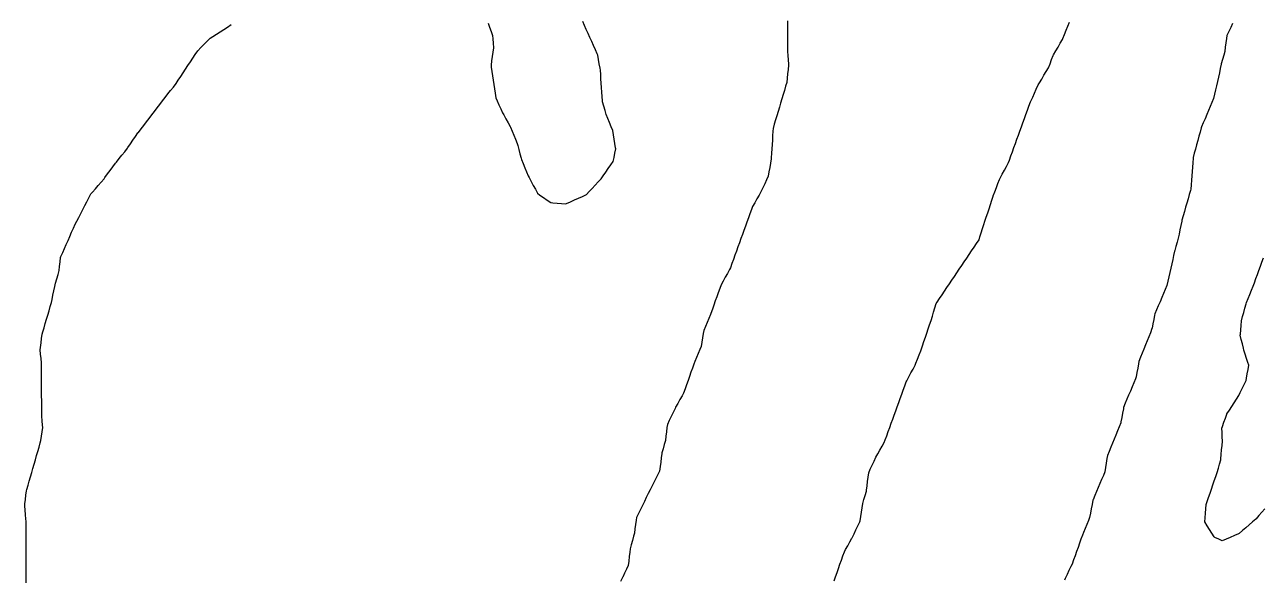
# Model space of a CAD drawing. Header units: millimetres. Extents: x 230 to 3347, y 514 to 5196.
# Drawn here: x 1749.3 to 2030.4, y 1496 to 1621.7 of the extents above; entities that cross this region are included whole.
import ezdxf

# ---------------------------------------------------------------- set-up
doc = ezdxf.new("R2010")
doc.units = ezdxf.units.MM
for name, color, linetype in [('ALL_HOLES', 1, 'Continuous'), ('OUTLINE_ISLAND_01_HOLE_01', 1, 'Continuous'), ('OUTLINE_ISLAND_01_HOLE_05', 1, 'Continuous'), ('OUTLINE_ISLAND_01_HOLE_06', 1, 'Continuous')]:
    doc.layers.add(name, color=color, linetype=linetype)

msp = doc.modelspace()

# ---------------------------------------------------------------- linework, layer by layer
at = {"layer": 'ALL_HOLES'}
for points in [[(1854.4531, 1622.096), (1854.7909, 1621.1548), (1855.1287, 1620.2136), (1855.4665, 1619.2723), (1855.5168, 1618.5128), (1855.583, 1617.515), (1855.6491, 1616.5172), (1855.649, 1616.5163), (1855.5162, 1615.5252), (1855.3835, 1614.534), (1855.2508, 1613.5429), (1855.118, 1612.5517), (1855.1805, 1612.12), (1855.3236, 1611.1303), (1855.4667, 1610.1406), (1855.6098, 1609.1508), (1855.7529, 1608.1611), (1855.8961, 1607.1714), (1856.0392, 1606.1817), (1856.1823, 1605.192), (1856.4897, 1604.515), (1856.903, 1603.6044), (1857.3164, 1602.6938), (1857.7297, 1601.7833), (1858.0186, 1601.2675), (1858.5074, 1600.3951), (1858.9961, 1599.5227), (1859.4849, 1598.6503), (1859.5312, 1598.5382), (1859.9128, 1597.614), (1860.2945, 1596.6897), (1860.6762, 1595.7654), (1861.0579, 1594.8411), (1861.1772, 1594.3808), (1861.4281, 1593.4128), (1861.679, 1592.4448), (1861.93, 1591.4768), (1862.0553, 1591.1708), (1862.4343, 1590.2455), (1862.8133, 1589.3201), (1863.1923, 1588.3947), (1863.5713, 1587.4693), (1863.7845, 1587.0665), (1864.2522, 1586.1826), (1864.72, 1585.2987), (1865.1877, 1584.4148), (1865.6554, 1583.531), (1866.2334, 1583.127), (1867.0531, 1582.5541), (1867.8727, 1581.9812), (1868.6924, 1581.4084), (1869.1297, 1581.3758), (1870.127, 1581.3016), (1871.1242, 1581.2275), (1872.1215, 1581.1533), (1872.2157, 1581.1952), (1873.1293, 1581.6017), (1874.0429, 1582.0083), (1874.9565, 1582.4149), (1875.8701, 1582.8214), (1876.7838, 1583.228), (1877.3917, 1583.8857), (1878.0705, 1584.6201), (1878.7492, 1585.3544), (1879.428, 1586.0888), (1880.1068, 1586.8231), (1880.5706, 1587.4822), (1881.1462, 1588.2999), (1881.7217, 1589.1177), (1882.2973, 1589.9355), (1882.8728, 1590.7532), (1883.0519, 1591.643), (1883.2491, 1592.6233), (1883.4464, 1593.6037), (1883.4095, 1593.833), (1883.2507, 1594.8203), (1883.0919, 1595.8077), (1882.9331, 1596.795), (1882.7743, 1597.7823), (1882.4261, 1598.6093), (1882.038, 1599.5309), (1881.6499, 1600.4526), (1881.2618, 1601.3742), (1880.9969, 1602.297), (1880.7209, 1603.2581), (1880.4449, 1604.2193), (1880.4274, 1604.4708), (1880.3578, 1605.4683), (1880.2882, 1606.4659), (1880.2186, 1607.4635), (1880.149, 1608.4611), (1880.0794, 1609.4586), (1880.0098, 1610.4562), (1879.9403, 1611.4538), (1879.8613, 1611.9065), (1879.6894, 1612.8916), (1879.5175, 1613.8767), (1879.3456, 1614.8618), (1879.2094, 1615.1641), (1878.7987, 1616.0759), (1878.388, 1616.9876), (1877.9773, 1617.8994), (1877.5666, 1618.8112), (1877.1559, 1619.723), (1876.7452, 1620.6347), (1876.3345, 1621.5465), (1875.9238, 1622.4583)], [(1922.3882, 1622.6505), (1922.3897, 1621.6505), (1922.3911, 1620.6505), (1922.3926, 1619.6505), (1922.394, 1618.6505), (1922.3955, 1617.6505), (1922.3969, 1616.6505), (1922.3983, 1615.6505), (1922.478, 1614.7843), (1922.5695, 1613.7885), (1922.661, 1612.7927), (1922.6415, 1612.5967), (1922.5426, 1611.6016), (1922.4436, 1610.6065), (1922.3446, 1609.6115), (1922.2457, 1608.6164), (1922.0028, 1607.8034), (1921.7165, 1606.8453), (1921.4303, 1605.8871), (1921.144, 1604.929), (1920.8578, 1603.9708), (1920.5715, 1603.0126), (1920.2853, 1602.0545), (1919.999, 1601.0963), (1919.7127, 1600.1382), (1919.4265, 1599.18), (1919.1402, 1598.2219), (1919.1021, 1597.5761), (1919.0431, 1596.5778), (1918.9841, 1595.5795), (1918.9251, 1594.5813), (1918.8661, 1593.583), (1918.8071, 1592.5848), (1918.7481, 1591.5865), (1918.7083, 1591.3488), (1918.5434, 1590.3625), (1918.3784, 1589.3762), (1918.2135, 1588.3899), (1918.0485, 1587.4036), (1917.6688, 1586.5913), (1917.2453, 1585.6854), (1916.8218, 1584.7795), (1916.3982, 1583.8737), (1915.9582, 1583.0997), (1915.4639, 1582.2304), (1914.9696, 1581.3611), (1914.4754, 1580.4918), (1914.2316, 1579.8162), (1913.8923, 1578.8755), (1913.5529, 1577.9349), (1913.2136, 1576.9942), (1912.8742, 1576.0536), (1912.5349, 1575.1129), (1912.1956, 1574.1722), (1911.8562, 1573.2316), (1911.5169, 1572.2909), (1911.1775, 1571.3502), (1910.8382, 1570.4096), (1910.4988, 1569.4689), (1910.1595, 1568.5283), (1909.8201, 1567.5876), (1909.4808, 1566.6469), (1909.2615, 1566.2443), (1908.783, 1565.3662), (1908.3046, 1564.4881), (1907.8262, 1563.61), (1907.3478, 1562.7318), (1907.0557, 1561.9214), (1906.7167, 1560.9806), (1906.3778, 1560.0398), (1906.0388, 1559.099), (1905.6998, 1558.1582), (1905.3608, 1557.2174), (1905.0218, 1556.2766), (1904.9319, 1556.0611), (1904.547, 1555.1381), (1904.1621, 1554.2151), (1903.7772, 1553.2922), (1903.3923, 1552.3692), (1903.2885, 1551.7473), (1903.1237, 1550.761), (1902.959, 1549.7746), (1902.7943, 1548.7883), (1902.5261, 1548.1324), (1902.1477, 1547.2068), (1901.7692, 1546.2812), (1901.3908, 1545.3556), (1901.1919, 1544.8029), (1900.8534, 1543.862), (1900.5148, 1542.921), (1900.1763, 1541.9801), (1899.8377, 1541.0391), (1899.4992, 1540.0982), (1899.1606, 1539.1572), (1898.8221, 1538.2163), (1898.4902, 1537.6183), (1898.0049, 1536.7439), (1897.5197, 1535.8696), (1897.0344, 1534.9952), (1896.8987, 1534.717), (1896.4604, 1533.8182), (1896.022, 1532.9194), (1895.5837, 1532.0206), (1895.1453, 1531.1218), (1895.059, 1530.4136), (1894.9379, 1529.421), (1894.8169, 1528.4283), (1894.6959, 1527.4357), (1894.4521, 1526.5688), (1894.1813, 1525.6062), (1893.9106, 1524.6435), (1893.8932, 1524.511), (1893.7635, 1523.5194), (1893.6338, 1522.5279), (1893.5041, 1521.5363), (1893.3744, 1520.5448), (1893.0462, 1519.887), (1892.5999, 1518.9921), (1892.1535, 1518.0972), (1891.7072, 1517.2024), (1891.2608, 1516.3075), (1890.8145, 1515.4127), (1890.3681, 1514.5178), (1889.9218, 1513.623), (1889.4754, 1512.7281), (1889.0291, 1511.8332), (1888.5827, 1510.9384), (1888.1364, 1510.0435), (1888.0563, 1509.4325), (1887.9263, 1508.4409), (1887.7964, 1507.4494), (1887.6665, 1506.4579), (1887.4781, 1505.7708), (1887.2137, 1504.8064), (1886.9493, 1503.842), (1886.6848, 1502.8776), (1886.6046, 1502.1224), (1886.4989, 1501.128), (1886.3933, 1500.1335), (1886.2876, 1499.1391), (1885.8683, 1498.2546), (1885.44, 1497.3509), (1885.0117, 1496.4473), (1884.9865, 1496.4016), (1884.5029, 1495.5263)], [(1932.9905, 1495.6409), (1933.3278, 1496.5823), (1933.6651, 1497.5237), (1934.0024, 1498.4651), (1934.3396, 1499.4065), (1934.6769, 1500.3479), (1935.0142, 1501.2893), (1935.3515, 1502.2307), (1935.6207, 1502.7209), (1936.1019, 1503.5975), (1936.5831, 1504.4741), (1937.0644, 1505.3507), (1937.0917, 1505.4065), (1937.5317, 1506.3045), (1937.9717, 1507.2025), (1938.4117, 1508.1005), (1938.8516, 1508.9985), (1938.8863, 1509.2144), (1939.045, 1510.2018), (1939.2037, 1511.1891), (1939.3624, 1512.1764), (1939.5211, 1513.1637), (1939.7763, 1514.0636), (1940.049, 1515.0257), (1940.3218, 1515.9878), (1940.3477, 1516.1888), (1940.4755, 1517.1806), (1940.6033, 1518.1724), (1940.7311, 1519.1642), (1940.8588, 1520.156), (1941.2264, 1520.9477), (1941.6474, 1521.8548), (1942.0684, 1522.7618), (1942.4895, 1523.6689), (1942.9064, 1524.4037), (1943.3999, 1525.2735), (1943.8933, 1526.1433), (1944.3868, 1527.0131), (1944.6003, 1527.6033), (1944.9406, 1528.5437), (1945.2809, 1529.484), (1945.6211, 1530.4243), (1945.9614, 1531.3646), (1946.3017, 1532.305), (1946.6419, 1533.2453), (1946.9822, 1534.1856), (1947.3225, 1535.126), (1947.6627, 1536.0663), (1948.003, 1537.0066), (1948.3433, 1537.9469), (1948.6835, 1538.8873), (1949.0238, 1539.8276), (1949.3641, 1540.7679), (1949.496, 1541.0134), (1949.9695, 1541.8942), (1950.4431, 1542.775), (1950.9166, 1543.6557), (1951.3901, 1544.5365), (1951.5765, 1545.0045), (1951.9465, 1545.9336), (1952.3165, 1546.8626), (1952.6865, 1547.7916), (1952.7625, 1548.0157), (1953.0838, 1548.9627), (1953.405, 1549.9097), (1953.7263, 1550.8567), (1954.0476, 1551.8037), (1954.3688, 1552.7507), (1954.6901, 1553.6977), (1955.0114, 1554.6446), (1955.0222, 1554.6811), (1955.3067, 1555.6398), (1955.5911, 1556.5985), (1955.8756, 1557.5572), (1956.16, 1558.5159), (1956.3886, 1558.8545), (1956.9483, 1559.6832), (1957.5079, 1560.512), (1958.0675, 1561.3407), (1958.6271, 1562.1695), (1959.1868, 1562.9982), (1959.7464, 1563.827), (1960.306, 1564.6557), (1960.8656, 1565.4845), (1961.4252, 1566.3132), (1961.9849, 1567.142), (1962.5445, 1567.9707), (1963.1041, 1568.7995), (1963.6637, 1569.6282), (1964.2233, 1570.4569), (1964.783, 1571.2857), (1965.3426, 1572.1144), (1965.9022, 1572.9432), (1966.1102, 1573.611), (1966.4075, 1574.5658), (1966.7049, 1575.5205), (1967.0022, 1576.4753), (1967.2371, 1577.1815), (1967.5527, 1578.1304), (1967.8683, 1579.0793), (1968.1839, 1580.0282), (1968.4995, 1580.9771), (1968.815, 1581.926), (1969.1306, 1582.8749), (1969.1488, 1582.9237), (1969.4967, 1583.8613), (1969.8446, 1584.7988), (1970.1926, 1585.7363), (1970.5405, 1586.6738), (1970.6977, 1586.9644), (1971.1737, 1587.8439), (1971.6497, 1588.7233), (1972.1256, 1589.6028), (1972.6016, 1590.4823), (1972.8076, 1591.052), (1973.1476, 1591.9925), (1973.4876, 1592.9329), (1973.8276, 1593.8733), (1974.1676, 1594.8137), (1974.5077, 1595.7541), (1974.8477, 1596.6946), (1975.1877, 1597.635), (1975.5277, 1598.5754), (1975.8677, 1599.5158), (1976.2077, 1600.4562), (1976.5478, 1601.3967), (1976.8878, 1602.3371), (1977.2278, 1603.2775), (1977.5678, 1604.2179), (1977.6651, 1604.4309), (1978.0805, 1605.3405), (1978.496, 1606.2501), (1978.9114, 1607.1597), (1979.3269, 1608.0693), (1979.6182, 1608.5526), (1980.1343, 1609.4091), (1980.6505, 1610.2656), (1981.1667, 1611.1221), (1981.6828, 1611.9786), (1982.0336, 1612.8972), (1982.3903, 1613.8314), (1982.747, 1614.7657), (1982.8431, 1614.9321), (1983.343, 1615.7981), (1983.843, 1616.6642), (1984.3429, 1617.5303), (1984.8429, 1618.3963), (1984.9373, 1618.6257), (1985.3178, 1619.5504), (1985.6984, 1620.4752), (1986.079, 1621.3999), (1986.4595, 1622.3247)], [(1749.5556, 1495.1828), (1749.5558, 1496.1828), (1749.556, 1497.1828), (1749.5563, 1498.1828), (1749.5565, 1499.1828), (1749.5568, 1500.1828), (1749.557, 1501.1828), (1749.5572, 1502.1828), (1749.5575, 1503.1828), (1749.5577, 1504.1828), (1749.5579, 1505.1828), (1749.5582, 1506.1828), (1749.5584, 1507.1828), (1749.5587, 1508.1828), (1749.5589, 1509.1828), (1749.519, 1509.6638), (1749.4363, 1510.6603), (1749.3535, 1511.6569), (1749.2708, 1512.6535), (1749.3177, 1513.0748), (1749.4282, 1514.0687), (1749.5388, 1515.0626), (1749.6493, 1516.0564), (1749.7321, 1516.3419), (1750.0104, 1517.3024), (1750.2888, 1518.2629), (1750.5671, 1519.2234), (1750.8455, 1520.1839), (1751.1238, 1521.1443), (1751.4021, 1522.1048), (1751.6805, 1523.0653), (1751.9588, 1524.0258), (1752.2372, 1524.9863), (1752.5155, 1525.9467), (1752.7939, 1526.9072), (1752.8806, 1527.453), (1753.0374, 1528.4407), (1753.1943, 1529.4283), (1753.3512, 1530.4159), (1753.3149, 1530.9607), (1753.2484, 1531.9585), (1753.182, 1532.9563), (1753.1155, 1533.9541), (1753.114, 1534.5157), (1753.1114, 1535.5157), (1753.1088, 1536.5157), (1753.1061, 1537.5157), (1753.1035, 1538.5157), (1753.1008, 1539.5157), (1753.0982, 1540.5157), (1753.0955, 1541.5157), (1753.0929, 1542.5157), (1753.0902, 1543.5156), (1753.0876, 1544.5156), (1753.0419, 1545.0558), (1752.9576, 1546.0522), (1752.8734, 1547.0486), (1752.7891, 1548.0451), (1752.8521, 1548.5841), (1752.9681, 1549.5773), (1753.0841, 1550.5705), (1753.2001, 1551.5638), (1753.352, 1552.0741), (1753.6373, 1553.0326), (1753.9225, 1553.991), (1754.2078, 1554.9495), (1754.493, 1555.9079), (1754.7783, 1556.8664), (1755.0635, 1557.8248), (1755.3487, 1558.7833), (1755.4828, 1559.4574), (1755.6779, 1560.4382), (1755.873, 1561.419), (1756.0681, 1562.3998), (1756.2804, 1563.1561), (1756.5508, 1564.1188), (1756.8211, 1565.0816), (1757.0915, 1566.0444), (1757.1814, 1566.9431), (1757.2809, 1567.9381), (1757.3804, 1568.9332), (1757.4872, 1569.1753), (1757.8905, 1570.0903), (1758.2939, 1571.0053), (1758.6973, 1571.9204), (1759.1007, 1572.8354), (1759.5041, 1573.7504), (1759.9075, 1574.6655), (1760.3109, 1575.5805), (1760.7142, 1576.4955), (1761.0633, 1577.1652), (1761.5255, 1578.052), (1761.9878, 1578.9388), (1762.45, 1579.8255), (1762.9122, 1580.7123), (1763.3744, 1581.5991), (1763.8366, 1582.4858), (1764.2988, 1583.3726), (1764.6569, 1583.7862), (1765.3113, 1584.5423), (1765.9658, 1585.2984), (1766.6202, 1586.0545), (1767.2747, 1586.8106), (1767.4819, 1587.0933), (1768.073, 1587.9), (1768.6641, 1588.7066), (1769.2551, 1589.5132), (1769.8462, 1590.3198), (1770.0766, 1590.6079), (1770.7012, 1591.3888), (1771.3258, 1592.1697), (1771.9505, 1592.9507), (1772.5751, 1593.7316), (1772.6884, 1593.8966), (1773.2544, 1594.721), (1773.8205, 1595.5453), (1774.3866, 1596.3697), (1774.9527, 1597.194), (1775.0526, 1597.3235), (1775.6638, 1598.1149), (1776.275, 1598.9064), (1776.8862, 1599.6979), (1777.4974, 1600.4894), (1778.1085, 1601.2809), (1778.7197, 1602.0724), (1779.3309, 1602.8638), (1779.9421, 1603.6553), (1780.5533, 1604.4468), (1781.1645, 1605.2383), (1781.7757, 1606.0298), (1782.3869, 1606.8213), (1782.9981, 1607.6128), (1783.6093, 1608.4042), (1784.1174, 1609.1742), (1784.6683, 1610.0088), (1785.2192, 1610.8433), (1785.77, 1611.6779), (1786.3209, 1612.5125), (1786.8718, 1613.3471), (1787.4226, 1614.1817), (1787.9735, 1615.0163), (1788.5244, 1615.8509), (1789.2268, 1616.5538), (1789.9337, 1617.2611), (1790.6405, 1617.9684), (1791.3474, 1618.6758), (1791.9469, 1619.0594), (1792.7892, 1619.5984), (1793.6315, 1620.1374), (1794.4738, 1620.6765), (1795.3161, 1621.2155), (1796.1584, 1621.7545)], [(2023.4809, 1621.9989), (2023.0334, 1621.1047), (2022.5859, 1620.2104), (2022.1383, 1619.3161), (2022.0523, 1618.6218), (2021.9293, 1617.6294), (2021.8063, 1616.637), (2021.6833, 1615.6445), (2021.4473, 1614.8022), (2021.1775, 1613.8393), (2020.9076, 1612.8763), (2020.8898, 1612.7957), (2020.6734, 1611.8194), (2020.457, 1610.8431), (2020.2407, 1609.8668), (2020.0243, 1608.8905), (2019.8079, 1607.9142), (2019.5916, 1606.9379), (2019.3752, 1605.9615), (2019.1588, 1604.9852), (2018.7849, 1604.1099), (2018.392, 1603.1903), (2017.9992, 1602.2707), (2017.6063, 1601.3511), (2017.2135, 1600.4315), (2016.8206, 1599.5119), (2016.4278, 1598.5923), (2016.3666, 1598.3713), (2016.0996, 1597.4076), (2015.8327, 1596.4439), (2015.5657, 1595.4802), (2015.2988, 1594.5165), (2015.0318, 1593.5527), (2014.7649, 1592.589), (2014.498, 1591.6253), (2014.4857, 1591.4522), (2014.415, 1590.4547), (2014.3442, 1589.4572), (2014.2735, 1588.4597), (2014.2028, 1587.4622), (2014.1321, 1586.4647), (2014.0614, 1585.4672), (2013.9907, 1584.4697), (2013.9068, 1584.1788), (2013.63, 1583.2179), (2013.3532, 1582.257), (2013.0763, 1581.296), (2012.7995, 1580.3351), (2012.5226, 1579.3742), (2012.2458, 1578.4133), (2011.969, 1577.4524), (2011.9208, 1577.22), (2011.7178, 1576.2408), (2011.5149, 1575.2616), (2011.3119, 1574.2824), (2011.109, 1573.3032), (2010.8673, 1572.4501), (2010.5947, 1571.488), (2010.3221, 1570.5259), (2010.2993, 1570.4232), (2010.0828, 1569.4469), (2009.8662, 1568.4707), (2009.6497, 1567.4944), (2009.4332, 1566.5181), (2009.2167, 1565.5418), (2009.0001, 1564.5656), (2008.7836, 1563.5893), (2008.5671, 1562.613), (2008.1743, 1561.6965), (2007.7805, 1560.7774), (2007.3866, 1559.8582), (2006.9927, 1558.939), (2006.5989, 1558.0199), (2006.205, 1557.1007), (2005.8111, 1556.1815), (2005.7528, 1555.8679), (2005.5701, 1554.8847), (2005.3873, 1553.9016), (2005.2046, 1552.9184), (2005.1693, 1552.8307), (2004.7969, 1551.9027), (2004.4244, 1550.9747), (2004.0519, 1550.0466), (2003.6794, 1549.1186), (2003.3069, 1548.1905), (2002.9344, 1547.2625), (2002.5619, 1546.3345), (2002.1894, 1545.4064), (2002.0994, 1544.8805), (2001.9307, 1543.8948), (2001.762, 1542.9091), (2001.5934, 1541.9235), (2001.3968, 1541.4466), (2001.0156, 1540.5221), (2000.6345, 1539.5975), (2000.2534, 1538.673), (1999.8722, 1537.7485), (1999.4911, 1536.824), (1999.11, 1535.8995), (1998.7288, 1534.9749), (1998.6631, 1534.6119), (1998.4849, 1533.6279), (1998.3067, 1532.644), (1998.1284, 1531.66), (1998.0568, 1531.4825), (1997.6827, 1530.5552), (1997.3085, 1529.6278), (1996.9343, 1528.7004), (1996.5602, 1527.7731), (1996.186, 1526.8457), (1995.8118, 1525.9184), (1995.4376, 1524.991), (1995.0635, 1524.0636), (1994.9485, 1523.3468), (1994.7902, 1522.3594), (1994.6319, 1521.3721), (1994.4735, 1520.3847), (1994.1232, 1519.5598), (1993.7322, 1518.6394), (1993.3413, 1517.719), (1992.9504, 1516.7986), (1992.5594, 1515.8782), (1992.1685, 1514.9578), (1991.7775, 1514.0374), (1991.7545, 1513.9194), (1991.5626, 1512.938), (1991.3708, 1511.9566), (1991.1789, 1510.9752), (1990.9871, 1509.9937), (1990.7209, 1509.3454), (1990.341, 1508.4204), (1989.9611, 1507.4953), (1989.5813, 1506.5703), (1989.3881, 1506.0337), (1989.0494, 1505.0928), (1988.7106, 1504.1519), (1988.3719, 1503.211), (1988.0332, 1502.2701), (1987.6945, 1501.3292), (1987.3558, 1500.3884), (1987.017, 1499.4475), (1986.7423, 1498.8583), (1986.3198, 1497.952), (1985.8972, 1497.0457), (1985.4746, 1496.1394), (1985.2719, 1495.8007)], [(2030.7585, 1511.992), (2030.1078, 1511.2327), (2029.4571, 1510.4734), (2028.8063, 1509.7141), (2028.7333, 1509.6504), (2027.9792, 1508.9936), (2027.2252, 1508.3367), (2026.4712, 1507.6799), (2025.7171, 1507.0231), (2024.9631, 1506.3662), (2024.7847, 1506.2896), (2023.866, 1505.8947), (2022.9473, 1505.4998), (2022.0285, 1505.1049), (2021.1098, 1504.71), (2020.3129, 1505.0743), (2019.4034, 1505.49), (2019.314, 1505.6294), (2018.7739, 1506.471), (2018.2338, 1507.3126), (2017.6937, 1508.1542), (2017.1536, 1508.9958), (2017.225, 1509.9545), (2017.2992, 1510.9518), (2017.3735, 1511.949), (2017.4478, 1512.9462), (2017.6827, 1513.6246), (2018.0099, 1514.5696), (2018.3372, 1515.5145), (2018.6644, 1516.4595), (2018.9917, 1517.4044), (2019.3189, 1518.3493), (2019.6462, 1519.2943), (2019.9734, 1520.2392), (2020.2363, 1521.1569), (2020.5116, 1522.1183), (2020.787, 1523.0796), (2020.8082, 1523.3194), (2020.8965, 1524.3155), (2020.9847, 1525.3116), (2021.0729, 1526.3077), (2021.1612, 1527.3038), (2021.1164, 1528.2695), (2021.0701, 1529.2684), (2021.0238, 1530.2674), (2021.16, 1530.6461), (2021.4986, 1531.587), (2021.8372, 1532.5279), (2022.1758, 1533.4689), (2022.1863, 1533.4853), (2022.7258, 1534.3273), (2023.2654, 1535.1692), (2023.8049, 1536.0112), (2024.3444, 1536.8532), (2024.8839, 1537.6951), (2025.2049, 1538.3555), (2025.642, 1539.2549), (2026.0791, 1540.1543), (2026.5163, 1541.0538), (2026.6146, 1541.6087), (2026.7891, 1542.5934), (2026.9636, 1543.5781), (2027.138, 1544.5627), (2026.9591, 1545.1173), (2026.652, 1546.0689), (2026.3448, 1547.0206), (2026.0377, 1547.9723), (2025.9302, 1548.4037), (2025.6885, 1549.374), (2025.4468, 1550.3444), (2025.2051, 1551.3147), (2025.2253, 1551.5787), (2025.302, 1552.5757), (2025.3787, 1553.5728), (2025.4554, 1554.5698), (2025.4584, 1554.5808), (2025.7256, 1555.5444), (2025.9929, 1556.5081), (2026.2601, 1557.4717), (2026.5274, 1558.4353), (2026.6505, 1558.7392), (2027.026, 1559.6661), (2027.4015, 1560.5929), (2027.7769, 1561.5197), (2028.1524, 1562.4466), (2028.4301, 1563.2218), (2028.7674, 1564.1632), (2029.1046, 1565.1047), (2029.4419, 1566.0461), (2029.7791, 1566.9875), (2030.1163, 1567.9289), (2030.4536, 1568.8703)]]:
    msp.add_lwpolyline(points, dxfattribs=at)
at = {"layer": 'OUTLINE_ISLAND_01_HOLE_01'}
for points in [[(1932.9905, 1495.6409), (1933.3278, 1496.5823), (1933.6651, 1497.5237), (1934.0024, 1498.4651), (1934.3396, 1499.4065), (1934.6769, 1500.3479), (1935.0142, 1501.2893), (1935.3515, 1502.2307), (1935.6207, 1502.7209), (1936.1019, 1503.5975), (1936.5831, 1504.4741), (1937.0644, 1505.3507), (1937.0917, 1505.4065), (1937.5317, 1506.3045), (1937.9717, 1507.2025), (1938.4117, 1508.1005), (1938.8516, 1508.9985), (1938.8863, 1509.2144), (1939.045, 1510.2018), (1939.2037, 1511.1891), (1939.3624, 1512.1764), (1939.5211, 1513.1637), (1939.7763, 1514.0636), (1940.049, 1515.0257), (1940.3218, 1515.9878), (1940.3477, 1516.1888), (1940.4755, 1517.1806), (1940.6033, 1518.1724), (1940.7311, 1519.1642), (1940.8588, 1520.156), (1941.2264, 1520.9477), (1941.6474, 1521.8548), (1942.0684, 1522.7618), (1942.4895, 1523.6689), (1942.9064, 1524.4037), (1943.3999, 1525.2735), (1943.8933, 1526.1433), (1944.3868, 1527.0131), (1944.6003, 1527.6033), (1944.9406, 1528.5437), (1945.2809, 1529.484), (1945.6211, 1530.4243), (1945.9614, 1531.3646), (1946.3017, 1532.305), (1946.6419, 1533.2453), (1946.9822, 1534.1856), (1947.3225, 1535.126), (1947.6627, 1536.0663), (1948.003, 1537.0066), (1948.3433, 1537.9469), (1948.6835, 1538.8873), (1949.0238, 1539.8276), (1949.3641, 1540.7679), (1949.496, 1541.0134), (1949.9695, 1541.8942), (1950.4431, 1542.775), (1950.9166, 1543.6557), (1951.3901, 1544.5365), (1951.5765, 1545.0045), (1951.9465, 1545.9336), (1952.3165, 1546.8626), (1952.6865, 1547.7916), (1952.7625, 1548.0157), (1953.0838, 1548.9627), (1953.405, 1549.9097), (1953.7263, 1550.8567), (1954.0476, 1551.8037), (1954.3688, 1552.7507), (1954.6901, 1553.6977), (1955.0114, 1554.6446), (1955.0222, 1554.6811), (1955.3067, 1555.6398), (1955.5911, 1556.5985), (1955.8756, 1557.5572), (1956.16, 1558.5159), (1956.3886, 1558.8545), (1956.9483, 1559.6832), (1957.5079, 1560.512), (1958.0675, 1561.3407), (1958.6271, 1562.1695), (1959.1868, 1562.9982), (1959.7464, 1563.827), (1960.306, 1564.6557), (1960.8656, 1565.4845), (1961.4252, 1566.3132), (1961.9849, 1567.142), (1962.5445, 1567.9707), (1963.1041, 1568.7995), (1963.6637, 1569.6282), (1964.2233, 1570.4569), (1964.783, 1571.2857), (1965.3426, 1572.1144), (1965.9022, 1572.9432), (1966.1102, 1573.611), (1966.4075, 1574.5658), (1966.7049, 1575.5205), (1967.0022, 1576.4753), (1967.2371, 1577.1815), (1967.5527, 1578.1304), (1967.8683, 1579.0793), (1968.1839, 1580.0282), (1968.4995, 1580.9771), (1968.815, 1581.926), (1969.1306, 1582.8749), (1969.1488, 1582.9237), (1969.4967, 1583.8613), (1969.8446, 1584.7988), (1970.1926, 1585.7363), (1970.5405, 1586.6738), (1970.6977, 1586.9644), (1971.1737, 1587.8439), (1971.6497, 1588.7233), (1972.1256, 1589.6028), (1972.6016, 1590.4823), (1972.8076, 1591.052), (1973.1476, 1591.9925), (1973.4876, 1592.9329), (1973.8276, 1593.8733), (1974.1676, 1594.8137), (1974.5077, 1595.7541), (1974.8477, 1596.6946), (1975.1877, 1597.635), (1975.5277, 1598.5754), (1975.8677, 1599.5158), (1976.2077, 1600.4562), (1976.5478, 1601.3967), (1976.8878, 1602.3371), (1977.2278, 1603.2775), (1977.5678, 1604.2179), (1977.6651, 1604.4309), (1978.0805, 1605.3405), (1978.496, 1606.2501), (1978.9114, 1607.1597), (1979.3269, 1608.0693), (1979.6182, 1608.5526), (1980.1343, 1609.4091), (1980.6505, 1610.2656), (1981.1667, 1611.1221), (1981.6828, 1611.9786), (1982.0336, 1612.8972), (1982.3903, 1613.8314), (1982.747, 1614.7657), (1982.8431, 1614.9321), (1983.343, 1615.7981), (1983.843, 1616.6642), (1984.3429, 1617.5303), (1984.8429, 1618.3963), (1984.9373, 1618.6257), (1985.3178, 1619.5504), (1985.6984, 1620.4752), (1986.079, 1621.3999), (1986.4595, 1622.3247)], [(2023.4809, 1621.9989), (2023.0334, 1621.1047), (2022.5859, 1620.2104), (2022.1383, 1619.3161), (2022.0523, 1618.6218), (2021.9293, 1617.6294), (2021.8063, 1616.637), (2021.6833, 1615.6445), (2021.4473, 1614.8022), (2021.1775, 1613.8393), (2020.9076, 1612.8763), (2020.8898, 1612.7957), (2020.6734, 1611.8194), (2020.457, 1610.8431), (2020.2407, 1609.8668), (2020.0243, 1608.8905), (2019.8079, 1607.9142), (2019.5916, 1606.9379), (2019.3752, 1605.9615), (2019.1588, 1604.9852), (2018.7849, 1604.1099), (2018.392, 1603.1903), (2017.9992, 1602.2707), (2017.6063, 1601.3511), (2017.2135, 1600.4315), (2016.8206, 1599.5119), (2016.4278, 1598.5923), (2016.3666, 1598.3713), (2016.0996, 1597.4076), (2015.8327, 1596.4439), (2015.5657, 1595.4802), (2015.2988, 1594.5165), (2015.0318, 1593.5527), (2014.7649, 1592.589), (2014.498, 1591.6253), (2014.4857, 1591.4522), (2014.415, 1590.4547), (2014.3442, 1589.4572), (2014.2735, 1588.4597), (2014.2028, 1587.4622), (2014.1321, 1586.4647), (2014.0614, 1585.4672), (2013.9907, 1584.4697), (2013.9068, 1584.1788), (2013.63, 1583.2179), (2013.3532, 1582.257), (2013.0763, 1581.296), (2012.7995, 1580.3351), (2012.5226, 1579.3742), (2012.2458, 1578.4133), (2011.969, 1577.4524), (2011.9208, 1577.22), (2011.7178, 1576.2408), (2011.5149, 1575.2616), (2011.3119, 1574.2824), (2011.109, 1573.3032), (2010.8673, 1572.4501), (2010.5947, 1571.488), (2010.3221, 1570.5259), (2010.2993, 1570.4232), (2010.0828, 1569.4469), (2009.8662, 1568.4707), (2009.6497, 1567.4944), (2009.4332, 1566.5181), (2009.2167, 1565.5418), (2009.0001, 1564.5656), (2008.7836, 1563.5893), (2008.5671, 1562.613), (2008.1743, 1561.6965), (2007.7805, 1560.7774), (2007.3866, 1559.8582), (2006.9927, 1558.939), (2006.5989, 1558.0199), (2006.205, 1557.1007), (2005.8111, 1556.1815), (2005.7528, 1555.8679), (2005.5701, 1554.8847), (2005.3873, 1553.9016), (2005.2046, 1552.9184), (2005.1693, 1552.8307), (2004.7969, 1551.9027), (2004.4244, 1550.9747), (2004.0519, 1550.0466), (2003.6794, 1549.1186), (2003.3069, 1548.1905), (2002.9344, 1547.2625), (2002.5619, 1546.3345), (2002.1894, 1545.4064), (2002.0994, 1544.8805), (2001.9307, 1543.8948), (2001.762, 1542.9091), (2001.5934, 1541.9235), (2001.3968, 1541.4466), (2001.0156, 1540.5221), (2000.6345, 1539.5975), (2000.2534, 1538.673), (1999.8722, 1537.7485), (1999.4911, 1536.824), (1999.11, 1535.8995), (1998.7288, 1534.9749), (1998.6631, 1534.6119), (1998.4849, 1533.6279), (1998.3067, 1532.644), (1998.1284, 1531.66), (1998.0568, 1531.4825), (1997.6827, 1530.5552), (1997.3085, 1529.6278), (1996.9343, 1528.7004), (1996.5602, 1527.7731), (1996.186, 1526.8457), (1995.8118, 1525.9184), (1995.4376, 1524.991), (1995.0635, 1524.0636), (1994.9485, 1523.3468), (1994.7902, 1522.3594), (1994.6319, 1521.3721), (1994.4735, 1520.3847), (1994.1232, 1519.5598), (1993.7322, 1518.6394), (1993.3413, 1517.719), (1992.9504, 1516.7986), (1992.5594, 1515.8782), (1992.1685, 1514.9578), (1991.7775, 1514.0374), (1991.7545, 1513.9194), (1991.5626, 1512.938), (1991.3708, 1511.9566), (1991.1789, 1510.9752), (1990.9871, 1509.9937), (1990.7209, 1509.3454), (1990.341, 1508.4204), (1989.9611, 1507.4953), (1989.5813, 1506.5703), (1989.3881, 1506.0337), (1989.0494, 1505.0928), (1988.7106, 1504.1519), (1988.3719, 1503.211), (1988.0332, 1502.2701), (1987.6945, 1501.3292), (1987.3558, 1500.3884), (1987.017, 1499.4475), (1986.7423, 1498.8583), (1986.3198, 1497.952), (1985.8972, 1497.0457), (1985.4746, 1496.1394), (1985.2719, 1495.8007)]]:
    msp.add_lwpolyline(points, dxfattribs=at)
at = {"layer": 'OUTLINE_ISLAND_01_HOLE_05'}
msp.add_lwpolyline([(2030.7585, 1511.992), (2030.1078, 1511.2327), (2029.4571, 1510.4734), (2028.8063, 1509.7141), (2028.7333, 1509.6504), (2027.9792, 1508.9936), (2027.2252, 1508.3367), (2026.4712, 1507.6799), (2025.7171, 1507.0231), (2024.9631, 1506.3662), (2024.7847, 1506.2896), (2023.866, 1505.8947), (2022.9473, 1505.4998), (2022.0285, 1505.1049), (2021.1098, 1504.71), (2020.3129, 1505.0743), (2019.4034, 1505.49), (2019.314, 1505.6294), (2018.7739, 1506.471), (2018.2338, 1507.3126), (2017.6937, 1508.1542), (2017.1536, 1508.9958), (2017.225, 1509.9545), (2017.2992, 1510.9518), (2017.3735, 1511.949), (2017.4478, 1512.9462), (2017.6827, 1513.6246), (2018.0099, 1514.5696), (2018.3372, 1515.5145), (2018.6644, 1516.4595), (2018.9917, 1517.4044), (2019.3189, 1518.3493), (2019.6462, 1519.2943), (2019.9734, 1520.2392), (2020.2363, 1521.1569), (2020.5116, 1522.1183), (2020.787, 1523.0796), (2020.8082, 1523.3194), (2020.8965, 1524.3155), (2020.9847, 1525.3116), (2021.0729, 1526.3077), (2021.1612, 1527.3038), (2021.1164, 1528.2695), (2021.0701, 1529.2684), (2021.0238, 1530.2674), (2021.16, 1530.6461), (2021.4986, 1531.587), (2021.8372, 1532.5279), (2022.1758, 1533.4689), (2022.1863, 1533.4853), (2022.7258, 1534.3273), (2023.2654, 1535.1692), (2023.8049, 1536.0112), (2024.3444, 1536.8532), (2024.8839, 1537.6951), (2025.2049, 1538.3555), (2025.642, 1539.2549), (2026.0791, 1540.1543), (2026.5163, 1541.0538), (2026.6146, 1541.6087), (2026.7891, 1542.5934), (2026.9636, 1543.5781), (2027.138, 1544.5627), (2026.9591, 1545.1173), (2026.652, 1546.0689), (2026.3448, 1547.0206), (2026.0377, 1547.9723), (2025.9302, 1548.4037), (2025.6885, 1549.374), (2025.4468, 1550.3444), (2025.2051, 1551.3147), (2025.2253, 1551.5787), (2025.302, 1552.5757), (2025.3787, 1553.5728), (2025.4554, 1554.5698), (2025.4584, 1554.5808), (2025.7256, 1555.5444), (2025.9929, 1556.5081), (2026.2601, 1557.4717), (2026.5274, 1558.4353), (2026.6505, 1558.7392), (2027.026, 1559.6661), (2027.4015, 1560.5929), (2027.7769, 1561.5197), (2028.1524, 1562.4466), (2028.4301, 1563.2218), (2028.7674, 1564.1632), (2029.1046, 1565.1047), (2029.4419, 1566.0461), (2029.7791, 1566.9875), (2030.1163, 1567.9289), (2030.4536, 1568.8703)], dxfattribs=at)
at = {"layer": 'OUTLINE_ISLAND_01_HOLE_06'}
for points in [[(1854.4531, 1622.096), (1854.7909, 1621.1548), (1855.1287, 1620.2136), (1855.4665, 1619.2723), (1855.5168, 1618.5128), (1855.583, 1617.515), (1855.6491, 1616.5172), (1855.649, 1616.5163), (1855.5162, 1615.5252), (1855.3835, 1614.534), (1855.2508, 1613.5429), (1855.118, 1612.5517), (1855.1805, 1612.12), (1855.3236, 1611.1303), (1855.4667, 1610.1406), (1855.6098, 1609.1508), (1855.7529, 1608.1611), (1855.8961, 1607.1714), (1856.0392, 1606.1817), (1856.1823, 1605.192), (1856.4897, 1604.515), (1856.903, 1603.6044), (1857.3164, 1602.6938), (1857.7297, 1601.7833), (1858.0186, 1601.2675), (1858.5074, 1600.3951), (1858.9961, 1599.5227), (1859.4849, 1598.6503), (1859.5312, 1598.5382), (1859.9128, 1597.614), (1860.2945, 1596.6897), (1860.6762, 1595.7654), (1861.0579, 1594.8411), (1861.1772, 1594.3808), (1861.4281, 1593.4128), (1861.679, 1592.4448), (1861.93, 1591.4768), (1862.0553, 1591.1708), (1862.4343, 1590.2455), (1862.8133, 1589.3201), (1863.1923, 1588.3947), (1863.5713, 1587.4693), (1863.7845, 1587.0665), (1864.2522, 1586.1826), (1864.72, 1585.2987), (1865.1877, 1584.4148), (1865.6554, 1583.531), (1866.2334, 1583.127), (1867.0531, 1582.5541), (1867.8727, 1581.9812), (1868.6924, 1581.4084), (1869.1297, 1581.3758), (1870.127, 1581.3016), (1871.1242, 1581.2275), (1872.1215, 1581.1533), (1872.2157, 1581.1952), (1873.1293, 1581.6017), (1874.0429, 1582.0083), (1874.9565, 1582.4149), (1875.8701, 1582.8214), (1876.7838, 1583.228), (1877.3917, 1583.8857), (1878.0705, 1584.6201), (1878.7492, 1585.3544), (1879.428, 1586.0888), (1880.1068, 1586.8231), (1880.5706, 1587.4822), (1881.1462, 1588.2999), (1881.7217, 1589.1177), (1882.2973, 1589.9355), (1882.8728, 1590.7532), (1883.0519, 1591.643), (1883.2491, 1592.6233), (1883.4464, 1593.6037), (1883.4095, 1593.833), (1883.2507, 1594.8203), (1883.0919, 1595.8077), (1882.9331, 1596.795), (1882.7743, 1597.7823), (1882.4261, 1598.6093), (1882.038, 1599.5309), (1881.6499, 1600.4526), (1881.2618, 1601.3742), (1880.9969, 1602.297), (1880.7209, 1603.2581), (1880.4449, 1604.2193), (1880.4274, 1604.4708), (1880.3578, 1605.4683), (1880.2882, 1606.4659), (1880.2186, 1607.4635), (1880.149, 1608.4611), (1880.0794, 1609.4586), (1880.0098, 1610.4562), (1879.9403, 1611.4538), (1879.8613, 1611.9065), (1879.6894, 1612.8916), (1879.5175, 1613.8767), (1879.3456, 1614.8618), (1879.2094, 1615.1641), (1878.7987, 1616.0759), (1878.388, 1616.9876), (1877.9773, 1617.8994), (1877.5666, 1618.8112), (1877.1559, 1619.723), (1876.7452, 1620.6347), (1876.3345, 1621.5465), (1875.9238, 1622.4583)], [(1922.3882, 1622.6505), (1922.3897, 1621.6505), (1922.3911, 1620.6505), (1922.3926, 1619.6505), (1922.394, 1618.6505), (1922.3955, 1617.6505), (1922.3969, 1616.6505), (1922.3983, 1615.6505), (1922.478, 1614.7843), (1922.5695, 1613.7885), (1922.661, 1612.7927), (1922.6415, 1612.5967), (1922.5426, 1611.6016), (1922.4436, 1610.6065), (1922.3446, 1609.6115), (1922.2457, 1608.6164), (1922.0028, 1607.8034), (1921.7165, 1606.8453), (1921.4303, 1605.8871), (1921.144, 1604.929), (1920.8578, 1603.9708), (1920.5715, 1603.0126), (1920.2853, 1602.0545), (1919.999, 1601.0963), (1919.7127, 1600.1382), (1919.4265, 1599.18), (1919.1402, 1598.2219), (1919.1021, 1597.5761), (1919.0431, 1596.5778), (1918.9841, 1595.5795), (1918.9251, 1594.5813), (1918.8661, 1593.583), (1918.8071, 1592.5848), (1918.7481, 1591.5865), (1918.7083, 1591.3488), (1918.5434, 1590.3625), (1918.3784, 1589.3762), (1918.2135, 1588.3899), (1918.0485, 1587.4036), (1917.6688, 1586.5913), (1917.2453, 1585.6854), (1916.8218, 1584.7795), (1916.3982, 1583.8737), (1915.9582, 1583.0997), (1915.4639, 1582.2304), (1914.9696, 1581.3611), (1914.4754, 1580.4918), (1914.2316, 1579.8162), (1913.8923, 1578.8755), (1913.5529, 1577.9349), (1913.2136, 1576.9942), (1912.8742, 1576.0536), (1912.5349, 1575.1129), (1912.1956, 1574.1722), (1911.8562, 1573.2316), (1911.5169, 1572.2909), (1911.1775, 1571.3502), (1910.8382, 1570.4096), (1910.4988, 1569.4689), (1910.1595, 1568.5283), (1909.8201, 1567.5876), (1909.4808, 1566.6469), (1909.2615, 1566.2443), (1908.783, 1565.3662), (1908.3046, 1564.4881), (1907.8262, 1563.61), (1907.3478, 1562.7318), (1907.0557, 1561.9214), (1906.7167, 1560.9806), (1906.3778, 1560.0398), (1906.0388, 1559.099), (1905.6998, 1558.1582), (1905.3608, 1557.2174), (1905.0218, 1556.2766), (1904.9319, 1556.0611), (1904.547, 1555.1381), (1904.1621, 1554.2151), (1903.7772, 1553.2922), (1903.3923, 1552.3692), (1903.2885, 1551.7473), (1903.1237, 1550.761), (1902.959, 1549.7746), (1902.7943, 1548.7883), (1902.5261, 1548.1324), (1902.1477, 1547.2068), (1901.7692, 1546.2812), (1901.3908, 1545.3556), (1901.1919, 1544.8029), (1900.8534, 1543.862), (1900.5148, 1542.921), (1900.1763, 1541.9801), (1899.8377, 1541.0391), (1899.4992, 1540.0982), (1899.1606, 1539.1572), (1898.8221, 1538.2163), (1898.4902, 1537.6183), (1898.0049, 1536.7439), (1897.5197, 1535.8696), (1897.0344, 1534.9952), (1896.8987, 1534.717), (1896.4604, 1533.8182), (1896.022, 1532.9194), (1895.5837, 1532.0206), (1895.1453, 1531.1218), (1895.059, 1530.4136), (1894.9379, 1529.421), (1894.8169, 1528.4283), (1894.6959, 1527.4357), (1894.4521, 1526.5688), (1894.1813, 1525.6062), (1893.9106, 1524.6435), (1893.8932, 1524.511), (1893.7635, 1523.5194), (1893.6338, 1522.5279), (1893.5041, 1521.5363), (1893.3744, 1520.5448), (1893.0462, 1519.887), (1892.5999, 1518.9921), (1892.1535, 1518.0972), (1891.7072, 1517.2024), (1891.2608, 1516.3075), (1890.8145, 1515.4127), (1890.3681, 1514.5178), (1889.9218, 1513.623), (1889.4754, 1512.7281), (1889.0291, 1511.8332), (1888.5827, 1510.9384), (1888.1364, 1510.0435), (1888.0563, 1509.4325), (1887.9263, 1508.4409), (1887.7964, 1507.4494), (1887.6665, 1506.4579), (1887.4781, 1505.7708), (1887.2137, 1504.8064), (1886.9493, 1503.842), (1886.6848, 1502.8776), (1886.6046, 1502.1224), (1886.4989, 1501.128), (1886.3933, 1500.1335), (1886.2876, 1499.1391), (1885.8683, 1498.2546), (1885.44, 1497.3509), (1885.0117, 1496.4473), (1884.9865, 1496.4016), (1884.5029, 1495.5263)], [(1749.5556, 1495.1828), (1749.5558, 1496.1828), (1749.556, 1497.1828), (1749.5563, 1498.1828), (1749.5565, 1499.1828), (1749.5568, 1500.1828), (1749.557, 1501.1828), (1749.5572, 1502.1828), (1749.5575, 1503.1828), (1749.5577, 1504.1828), (1749.5579, 1505.1828), (1749.5582, 1506.1828), (1749.5584, 1507.1828), (1749.5587, 1508.1828), (1749.5589, 1509.1828), (1749.519, 1509.6638), (1749.4363, 1510.6603), (1749.3535, 1511.6569), (1749.2708, 1512.6535), (1749.3177, 1513.0748), (1749.4282, 1514.0687), (1749.5388, 1515.0626), (1749.6493, 1516.0564), (1749.7321, 1516.3419), (1750.0104, 1517.3024), (1750.2888, 1518.2629), (1750.5671, 1519.2234), (1750.8455, 1520.1839), (1751.1238, 1521.1443), (1751.4021, 1522.1048), (1751.6805, 1523.0653), (1751.9588, 1524.0258), (1752.2372, 1524.9863), (1752.5155, 1525.9467), (1752.7939, 1526.9072), (1752.8806, 1527.453), (1753.0374, 1528.4407), (1753.1943, 1529.4283), (1753.3512, 1530.4159), (1753.3149, 1530.9607), (1753.2484, 1531.9585), (1753.182, 1532.9563), (1753.1155, 1533.9541), (1753.114, 1534.5157), (1753.1114, 1535.5157), (1753.1088, 1536.5157), (1753.1061, 1537.5157), (1753.1035, 1538.5157), (1753.1008, 1539.5157), (1753.0982, 1540.5157), (1753.0955, 1541.5157), (1753.0929, 1542.5157), (1753.0902, 1543.5156), (1753.0876, 1544.5156), (1753.0419, 1545.0558), (1752.9576, 1546.0522), (1752.8734, 1547.0486), (1752.7891, 1548.0451), (1752.8521, 1548.5841), (1752.9681, 1549.5773), (1753.0841, 1550.5705), (1753.2001, 1551.5638), (1753.352, 1552.0741), (1753.6373, 1553.0326), (1753.9225, 1553.991), (1754.2078, 1554.9495), (1754.493, 1555.9079), (1754.7783, 1556.8664), (1755.0635, 1557.8248), (1755.3487, 1558.7833), (1755.4828, 1559.4574), (1755.6779, 1560.4382), (1755.873, 1561.419), (1756.0681, 1562.3998), (1756.2804, 1563.1561), (1756.5508, 1564.1188), (1756.8211, 1565.0816), (1757.0915, 1566.0444), (1757.1814, 1566.9431), (1757.2809, 1567.9381), (1757.3804, 1568.9332), (1757.4872, 1569.1753), (1757.8905, 1570.0903), (1758.2939, 1571.0053), (1758.6973, 1571.9204), (1759.1007, 1572.8354), (1759.5041, 1573.7504), (1759.9075, 1574.6655), (1760.3109, 1575.5805), (1760.7142, 1576.4955), (1761.0633, 1577.1652), (1761.5255, 1578.052), (1761.9878, 1578.9388), (1762.45, 1579.8255), (1762.9122, 1580.7123), (1763.3744, 1581.5991), (1763.8366, 1582.4858), (1764.2988, 1583.3726), (1764.6569, 1583.7862), (1765.3113, 1584.5423), (1765.9658, 1585.2984), (1766.6202, 1586.0545), (1767.2747, 1586.8106), (1767.4819, 1587.0933), (1768.073, 1587.9), (1768.6641, 1588.7066), (1769.2551, 1589.5132), (1769.8462, 1590.3198), (1770.0766, 1590.6079), (1770.7012, 1591.3888), (1771.3258, 1592.1697), (1771.9505, 1592.9507), (1772.5751, 1593.7316), (1772.6884, 1593.8966), (1773.2544, 1594.721), (1773.8205, 1595.5453), (1774.3866, 1596.3697), (1774.9527, 1597.194), (1775.0526, 1597.3235), (1775.6638, 1598.1149), (1776.275, 1598.9064), (1776.8862, 1599.6979), (1777.4974, 1600.4894), (1778.1085, 1601.2809), (1778.7197, 1602.0724), (1779.3309, 1602.8638), (1779.9421, 1603.6553), (1780.5533, 1604.4468), (1781.1645, 1605.2383), (1781.7757, 1606.0298), (1782.3869, 1606.8213), (1782.9981, 1607.6128), (1783.6093, 1608.4042), (1784.1174, 1609.1742), (1784.6683, 1610.0088), (1785.2192, 1610.8433), (1785.77, 1611.6779), (1786.3209, 1612.5125), (1786.8718, 1613.3471), (1787.4226, 1614.1817), (1787.9735, 1615.0163), (1788.5244, 1615.8509), (1789.2268, 1616.5538), (1789.9337, 1617.2611), (1790.6405, 1617.9684), (1791.3474, 1618.6758), (1791.9469, 1619.0594), (1792.7892, 1619.5984), (1793.6315, 1620.1374), (1794.4738, 1620.6765), (1795.3161, 1621.2155), (1796.1584, 1621.7545)]]:
    msp.add_lwpolyline(points, dxfattribs=at)

doc.saveas('drawing.dxf')
